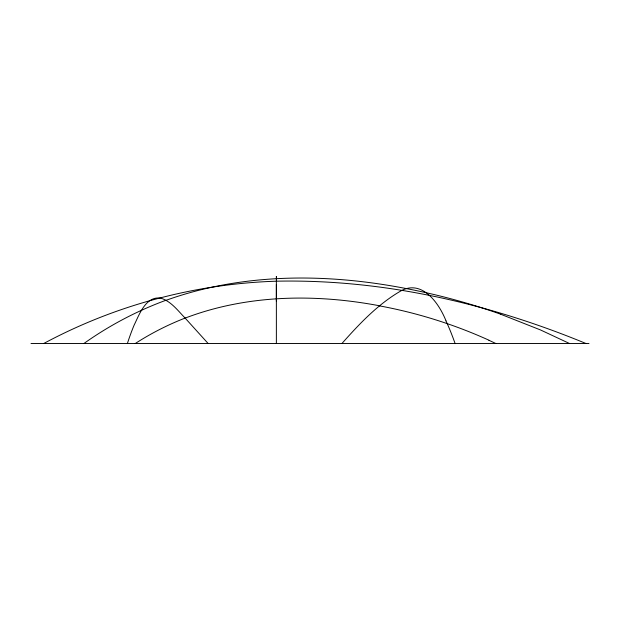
<?xml version="1.0" encoding="UTF-8"?>
<svg xmlns="http://www.w3.org/2000/svg" width="620" height="620" viewBox="0 0 620 620"><rect width="100%" height="100%" fill="white"/><g stroke="black" fill="none" stroke-linecap="round" stroke-linejoin="round"><path stroke-width="0.93" d="M276.365 301.304L276.365 284.495M276.365 277.024L276.365 276.52M341.953 343.48C359.569 323.648 378.401 303.637 401.683 290.47C422.856 279.728 439.255 303.885 445.982 320.803M127.387 343.496A854.98 97.061 90 0 1 134.16 325.058C139.376 314.394 145.878 295.732 160.906 298.189C171.236 301.374 177.893 310.697 185.148 318.106C246.969 294.515 315.402 293.617 379.828 305.831M166.036 300.32C242.939 272.645 327.306 273.164 406.751 288.664A648.629 648.629 0 0 1 500.65 314.193M31 343.48L589 343.48M500.642 314.216L540.524 329.956L569.454 343.48M585.915 343.48C488.18 303.141 382.439 278.985 276.365 281.193A530.224 530.224 0 0 0 149.614 300.778A526.798 526.798 0 0 0 43.749 343.488M488.932 340.287L495.775 343.48M185.148 318.106L208.111 343.48M276.365 276.559L276.373 343.48M135.268 343.519A277.892 277.892 0 0 1 185.132 318.068M379.812 305.931A474.114 474.114 0 0 1 488.963 340.21M83.824 343.565A349.665 349.665 0 0 1 166.005 300.235M445.974 320.92A669.453 106.4 -89.9 0 1 455.142 343.643"/></g></svg>
